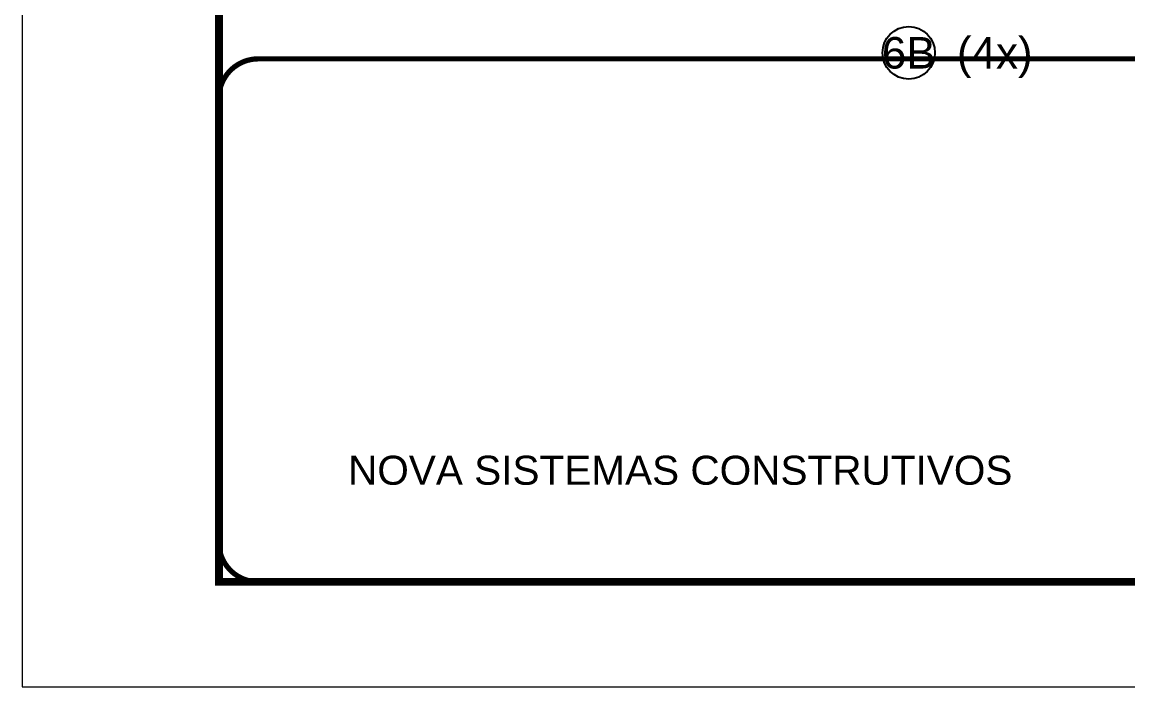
# Model space of a CAD drawing. Extents: x 3309 to 9563, y -2522 to 14608.
# Drawn here: x 3309.4 to 3730.8, y 5517.8 to 5771.1 of the extents above; entities that cross this region are included whole.
import ezdxf
from ezdxf.enums import TextEntityAlignment as Align

# ---------------------------------------------------------------- set-up
doc = ezdxf.new("R2010")
doc.units = 0
doc.linetypes.add('CONTINUO', pattern=[0])
doc.linetypes.add('DASHED', pattern=[0.75, 0.5, -0.25])
doc.layers.add('Folhas', color=255, linetype='Continuous', lineweight=9)
doc.layers.add('SARRAFO DE PRESSAO', color=251, linetype='DASHED', lineweight=9)
doc.layers.add('Romaneio', color=10, linetype='Continuous')
doc.styles.add('ARIAL', font='arial.ttf')

# ---------------------------------------------------------------- blocks, each defined once
blk = doc.blocks.new('9999999999')
at = {"color": 30, "linetype": 'CONTINUO', "const_width": 2}
blk.add_lwpolyline([(99583.98, 34230.21), (99583.98, 34414.45, 0.414214), (99568.98, 34429.45), (98228.98, 34429.45, 0.414214), (98213.98, 34414.45), (98213.98, 34245.21, 0.414214), (98228.98, 34230.21), (99583.98, 34230.21)], format="xyb", dxfattribs=at)
at = {"layer": 'Folhas'}
blk.add_lwpolyline([(98138.98, 34190.21), (99623.98, 34190.21), (99623.98, 35240.21), (98138.98, 35240.21)], close=True, dxfattribs=at)
at = {"layer": 'Folhas', "color": 30, "const_width": 3}
blk.add_lwpolyline([(98213.98, 34230.21), (99583.98, 34230.21), (99583.98, 35200.21), (98213.98, 35200.21)], close=True, dxfattribs=at)
at = {"color": 7, "linetype": 'Continuous', "ltscale": 5, "style": 'ARIAL'}
blk.add_text('NOVA SISTEMAS CONSTRUTIVOS', height=11.0592, dxfattribs=at).set_placement((98263.19, 34267.21))

msp = doc.modelspace()

# ---------------------------------------------------------------- linework, layer by layer
at = {"layer": 'Romaneio', "color": 1, "linetype": 'ByBlock'}
msp.add_circle((3647.26, 5759.38), 10, dxfattribs=at)

# ---------------------------------------------------------------- block references
at = {"layer": 'SARRAFO DE PRESSAO', "color": 6, "linetype": 'ByBlock'}
msp.add_blockref('9999999999', (-94829.61, -28672.37), dxfattribs=at)

# ---------------------------------------------------------------- texts
at = {"layer": 'Romaneio', "color": 255, "linetype": 'ByBlock', "style": 'ARIAL'}
for s, p in [('6B', (3647.26, 5759.38)), ('(4x)', (3680.05, 5759.38))]:
    msp.add_text(s, height=12, dxfattribs=at).set_placement(p, align=Align.MIDDLE_CENTER)

doc.saveas('drawing.dxf')
